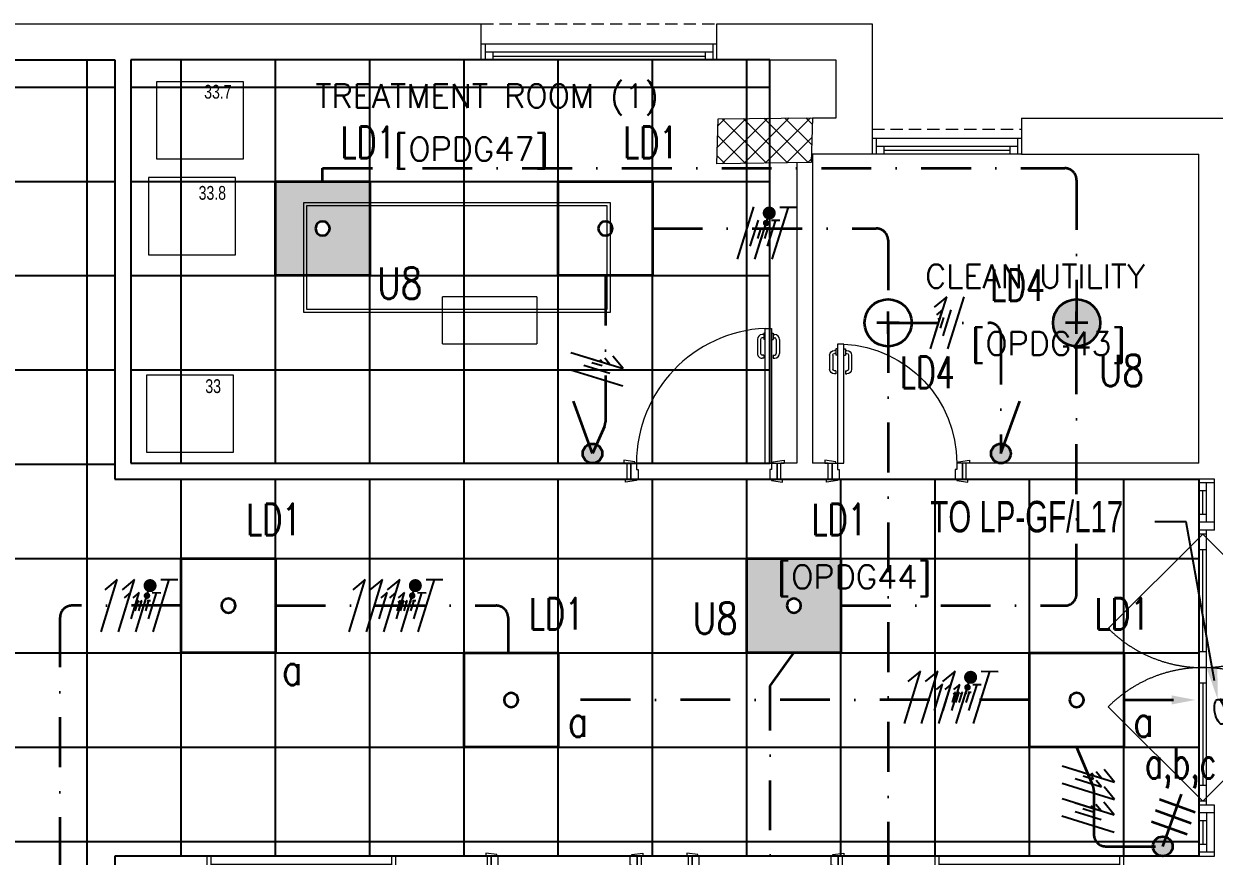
# Model space of a CAD drawing. Header units: inches. Extents: x -12418 to 183584, y -29325 to 19878.
# Drawn here: x 29597 to 37176, y 4106 to 9403 of the extents above; entities that cross this region are included whole.
import ezdxf
from ezdxf import colors
from ezdxf.entities.mleader import LeaderData, LeaderLine
from ezdxf.enums import TextEntityAlignment as Align
from ezdxf.math import Vec2, Vec3

# ---------------------------------------------------------------- set-up
doc = ezdxf.new("R2010")
doc.units = ezdxf.units.IN
doc.header["$LTSCALE"] = 25
doc.header["$MEASUREMENT"] = 0
for name, pattern in [('00-Ground Floor$0$DASHED', [0.75, 0.5, -0.25]), ('00-Ground Floor$0$HIDDEN2', [0.1875, 0.125, -0.0625]), ('DASHDOT', [25.4, 12.7, -6.35, 0, -6.35])]:
    doc.linetypes.add(name, pattern=pattern)
doc.layers.get('0').update_dxf_attribs({"color": 8})
for name, color, linetype, lineweight in [('00-Ground Floor$0$72_EGR_BASE_TEXT', 252, 'Continuous', 5), ('00-Ground Floor$0$72_EGR_EQP_TAG', 142, 'Continuous', 5), ('00-Ground Floor$0$Aluminum', 251, 'Continuous', 5), ('00-Ground Floor$0$C-HYDR-CTCH', 251, 'Continuous', 5), ('00-Ground Floor$0$Hatch', 254, 'Continuous', 5), ('00-Ground Floor$0$LOADING', 253, 'Continuous', 5), ('00-Ground Floor$0$Proj', 251, 'Continuous', 5), ('00-Ground Floor$0$Walls', 251, 'Continuous', 5), ('00-Ground Floor$0$Wooden Joinery', 251, 'Continuous', 5), ('E-LITE-CIRC', 6, 'Continuous', 25), ('E-LITE-CIRC-NUMB', 6, 'Continuous', 25), ('E-LITE-CLNG', 150, 'Continuous', 35), ('E-LITE-CLNG @ 100', 150, 'Continuous', 35), ('E-LITE-CLNG-CNDT', 6, 'DASHDOT', 35), ('E-LITE-CLNG-CNDT @ 100', 6, 'DASHDOT', 35), ('E-LITE-CTRL', 6, 'Continuous', 25), ('E-LITE-IDEN', 6, 'Continuous', 25), ('E-LITE-SWCH @ 100', 3, 'Continuous', 35), ('E-LITE-TEXT', 6, 'Continuous', 25), ('E-POWR-WIRE', 6, 'Continuous', 25), ('E-POWR-WIRE @ 100', 6, 'Continuous', 25), ('E-POWR-WIRE @ 20', 6, 'Continuous', 25), ('E-POWR-WIRE @ 50', 6, 'Continuous', 25)]:
    doc.layers.add(name, color=color, linetype=linetype, lineweight=lineweight)
doc.layers.add('00-Ground Floor$0$False Ceiling', color=251, linetype='Continuous')
doc.styles.add('00-Ground Floor$0$SIMPLEX', font='SIMPLEX.shx', dxfattribs={"height": 150})
doc.styles.add('00-Ground Floor$0$X3G_ENTITY_257CFD', font='swisscl.ttf', dxfattribs={"height": 200})
doc.styles.add('DC_Elc_Romans', font='elc_romans.shx', dxfattribs={"width": 0.7})
doc.styles.add('DC_Simplex', font='SIMPLEX.shx', dxfattribs={"width": 0.7})

# ---------------------------------------------------------------- blocks, each defined once
blk = doc.blocks.new('00-Ground Floor$0$door1700')
at = {"layer": '00-Ground Floor$0$Aluminum', "linetype": '00-Ground Floor$0$DASHED', "ltscale": 300}
for p, q in [((34940, 89347.9), (35541, 89949)), ((36640, 89347.9), (36039, 89949)), ((34940, 89347.9), (35541, 88746.9)), ((36640, 89347.9), (36039, 88746.9))]:
    blk.add_line(p, q, dxfattribs=at)
at = {"layer": '00-Ground Floor$0$Aluminum'}
for p, q in [((34915, 89422.9), (34590, 89422.9)), ((34615, 89422.9), (34615, 89322.9)), ((34865, 89372.9), (34615, 89372.9)), ((34665, 89372.9), (34665, 89322.9)), ((34815, 89372.9), (34815, 89322.9)), ((34865, 89422.9), (34865, 89322.9)), ((34915, 89422.9), (34915, 89322.9)), ((36665, 89372.9), (34915, 89372.9)), ((34940, 89372.9), (34940, 89322.9)), ((35040, 89372.9), (35040, 89322.9)), ((35690, 89372.9), (35690, 89322.9)), ((35790, 89372.9), (35790, 89322.9)), ((35890, 89372.9), (35890, 89322.9)), ((36540, 89372.9), (36540, 89322.9)), ((36640, 89372.9), (36640, 89322.9)), ((36990, 89422.9), (36665, 89422.9)), ((36665, 89422.9), (36665, 89322.9)), ((36715, 89422.9), (36715, 89322.9)), ((36715, 89372.9), (36965, 89372.9)), ((36765, 89372.9), (36765, 89322.9)), ((36915, 89372.9), (36915, 89322.9)), ((36965, 89422.9), (36965, 89322.9)), ((36990, 89322.9), (34590, 89322.9)), ((34590, 89322.9), (36990, 89322.9)), ((34815, 89347.9), (34665, 89347.9)), ((35690, 89347.9), (35040, 89347.9)), ((35890, 89347.9), (36540, 89347.9)), ((36765, 89347.9), (36915, 89347.9))]:
    blk.add_line(p, q, dxfattribs=at)
at = {"layer": '00-Ground Floor$0$Aluminum', "linetype": '00-Ground Floor$0$DASHED', "ltscale": 300}
for centre, start, end in [((34940, 89347.9), 315, 45), ((36640, 89347.9), 135, 225)]:
    blk.add_arc(centre, 850, start, end, dxfattribs=at)
blk = doc.blocks.new('00-Ground Floor$0$A$C72370EFE')
at = {"layer": '00-Ground Floor$0$Wooden Joinery'}
for p, q in [((-0.05, -0.07), (-0.05, -0.16)), ((-0.03, -0.07), (-0.03, -0.16)), ((-0.01, -0.04), (-0.02, -0.04)), ((-0.01, -0.06), (-0.02, -0.06)), ((-0.01, -0.03), (-0.01, -0.07)), ((0, -0.03), (-0.01, -0.03)), ((0, -0.07), (-0.01, -0.07)), ((0.04, -0.03), (0.05, -0.03)), ((0.04, -0.07), (0.05, -0.07)), ((0.05, -0.03), (0.05, -0.07)), ((0.05, -0.04), (0.06, -0.04)), ((0.05, -0.06), (0.06, -0.06)), ((0.07, -0.07), (0.07, -0.16)), ((0.09, -0.07), (0.09, -0.16)), ((-0.01, -0.17), (-0.02, -0.17)), ((-0.01, -0.19), (-0.02, -0.19)), ((-0.01, -0.17), (-0.01, -0.19)), ((0.05, -0.17), (0.06, -0.17)), ((0.05, -0.17), (0.05, -0.19)), ((0.05, -0.19), (0.06, -0.19))]:
    blk.add_line(p, q, dxfattribs=at)
for centre, radius, start, end in [((-0.02, -0.07), 0.03, 90, 180), ((-0.02, -0.07), 0.01, 90, 180), ((0.06, -0.07), 0.03, 0, 90), ((0.06, -0.07), 0.01, 0, 90), ((-0.02, -0.16), 0.03, 180, 270), ((-0.02, -0.16), 0.01, 180, 270), ((0.06, -0.16), 0.01, 270, 0), ((0.06, -0.16), 0.03, 270, 0)]:
    blk.add_arc(centre, radius, start, end, dxfattribs=at)
blk = doc.blocks.new('00-Ground Floor$0$A$C5DAD61B4')
at = {"layer": '00-Ground Floor$0$Wooden Joinery'}
for points in [[(80, 959.1), (80, 969.1), (10, 979.1), (10, 959.1)], [(940, 959.1), (940, 969.1), (1010, 979.1), (1010, 959.1)], [(70, 859.1), (70, 849.1), (0, 839.1), (0, 859.1)], [(120, 859.1), (120, 0), (80, 0), (80, 859.1)], [(950, 859.1), (950, 849.1), (1020, 839.1), (1020, 859.1)]]:
    blk.add_lwpolyline(points, close=True, dxfattribs=at)
for points in [[(45, 859.1), (45, 959.1), (20, 959.1), (20, 859.1), (45, 859.1)], [(45, 859.1), (80, 859.1), (80, 899.1), (90, 899.1), (90, 959.1), (45, 959.1), (45, 859.1)], [(975, 859.1), (940, 859.1), (940, 899.1), (930, 899.1), (930, 959.1), (975, 959.1), (975, 859.1)], [(975, 859.1), (975, 959.1), (1000, 959.1), (1000, 859.1), (975, 859.1)]]:
    blk.add_lwpolyline(points, dxfattribs=at)
blk.add_arc((80, 859.1), 860, 272.66603, 0, dxfattribs=at)
at = {"layer": '00-Ground Floor$0$Wooden Joinery', "xscale": 999.9999999998854, "yscale": 999.9999999998854, "zscale": 999.9999999998854, "rotation": 180}
blk.add_blockref('00-Ground Floor$0$A$C72370EFE', (120, 0), dxfattribs=at)
blk = doc.blocks.new('00-Ground Floor$0$A$C5FCA3E6B')
at = {"layer": '00-Ground Floor$0$Wooden Joinery'}
for points in [[(80, 858.9), (80, 868.9), (10, 878.9), (10, 858.9)], [(840, 858.9), (840, 868.9), (910, 878.9), (910, 858.9)], [(70, 758.9), (70, 748.9), (0, 738.9), (0, 758.9)], [(120, 758.9), (120, 0), (80, 0), (80, 758.9)], [(850, 758.9), (850, 748.9), (920, 738.9), (920, 758.9)]]:
    blk.add_lwpolyline(points, close=True, dxfattribs=at)
for points in [[(45, 758.9), (45, 858.9), (20, 858.9), (20, 758.9), (45, 758.9)], [(45, 758.9), (80, 758.9), (80, 798.9), (90, 798.9), (90, 858.9), (45, 858.9), (45, 758.9)], [(875, 758.9), (840, 758.9), (840, 798.9), (830, 798.9), (830, 858.9), (875, 858.9), (875, 758.9)], [(875, 758.9), (875, 858.9), (900, 858.9), (900, 758.9), (875, 758.9)]]:
    blk.add_lwpolyline(points, dxfattribs=at)
blk.add_arc((80, 758.9), 760, 273.01713, 0, dxfattribs=at)
at = {"layer": '00-Ground Floor$0$Wooden Joinery', "xscale": 999.9999999998854, "yscale": 999.9999999998854, "zscale": 999.9999999998854, "rotation": 180}
blk.add_blockref('00-Ground Floor$0$A$C72370EFE', (120, 0), dxfattribs=at)
blk = doc.blocks.new('00-Ground Floor$0$H.A.2.3_Second Floor Plan$0$A$C64EB3589')
for p, q in [((-1106.9, 923.8, -10), (-506.9, 923.8, -10)), ((-1106.9, 923.8, -10), (-1106.9, 623.8, -10)), ((-506.9, 623.8, -10), (-506.9, 923.8, -10)), ((-506.9, 623.8, -10), (-1106.9, 623.8, -10))]:
    blk.add_line(p, q)
at = {"elevation": -10}
for points in [[(-1990.9, 23.8), (-40.9, 23.8), (-40.9, 723.8), (-1990.9, 723.8)], [(-1990.9, 23.8), (-40.9, 23.8), (-40.9, 723.8), (-1990.9, 723.8)], [(-1990.9, 23.8), (-40.9, 23.8), (-40.9, 723.8), (-1990.9, 723.8)], [(-1990.9, 23.8), (-40.9, 23.8), (-40.9, 723.8), (-1990.9, 723.8)], [(-1970.9, 43.8), (-60.9, 43.8), (-60.9, 703.8), (-1970.9, 703.8)], [(-1970.9, 43.8), (-60.9, 43.8), (-60.9, 703.8), (-1970.9, 703.8)], [(-1970.9, 43.8), (-60.9, 43.8), (-60.9, 703.8), (-1970.9, 703.8)], [(-1970.9, 43.8), (-60.9, 43.8), (-60.9, 703.8), (-1970.9, 703.8)]]:
    blk.add_lwpolyline(points, close=True, dxfattribs=at)
blk = doc.blocks.new('00-Ground Floor$0$ELECTROTHERAPY UNIT')
at = {"layer": '00-Ground Floor$0$LOADING', "elevation": 0}
blk.add_lwpolyline([(-952367.9, -379387.9), (-952921.6, -379387.9), (-952921.6, -379879.1), (-952367.9, -379879.1)], close=True, dxfattribs=at)
blk = doc.blocks.new('00-Ground Floor$0$MAGNETOTHERAPY')
at = {"layer": '00-Ground Floor$0$LOADING'}
blk.add_lwpolyline([(-953179.3, -373396.7), (-952625.7, -373396.7), (-952625.7, -372905.5), (-953179.3, -372905.5)], close=True, dxfattribs=at)
blk = doc.blocks.new('00-Ground Floor$0$HYDRO COLD')
at = {"layer": '00-Ground Floor$0$LOADING', "elevation": 0}
blk.add_lwpolyline([(-952549.9, -375492.8), (-953103.6, -375492.8), (-953103.6, -375984), (-952549.9, -375984)], close=True, dxfattribs=at)
blk = doc.blocks.new('00-Ground Floor$0$A$C37be4daf')
at = {"layer": '00-Ground Floor$0$Aluminum'}
for p, q in [((1416, 598.2), (216, 598.2)), ((241, 498.2), (241, 598.2)), ((1391, 548.2), (241, 548.2)), ((291, 548.2), (291, 598.2)), ((291, 573.2), (1341, 573.2)), ((1341, 548.2), (1341, 598.2)), ((1391, 498.2), (1391, 598.2)), ((1416, 498.2), (216, 498.2))]:
    blk.add_line(p, q, dxfattribs=at)
at = {"layer": '00-Ground Floor$0$Walls'}
for p, q in [((216, 498.2), (216, 598.2)), ((1416, 498.2), (1416, 598.2))]:
    blk.add_line(p, q, dxfattribs=at)
blk = doc.blocks.new('00-Ground Floor$0$A$Ce9e1c4c3')
at = {"layer": '00-Ground Floor$0$False Ceiling', "color": 254}
for p, q in [((-79752.1, 9172.6, 0), (-69822.1, 9172.6, 0)), ((-69822.1, 9172.6, 0), (-69822.1, 6505.7, 0)), ((-65652.1, 9172.6, 0), (-69722.1, 9172.6, 0)), ((-69722.1, 9172.6, 0), (-69722.1, 6605.7, 0)), ((-65652.1, 6605.7, 0), (-65652.1, 9172.6, 0)), ((-69722.1, 6605.7, 0), (-65652.1, 6605.7, 0)), ((-69822.1, 6505.7, 0), (-62922.1, 6505.7, 0)), ((-62922.1, 6505.7, 0), (-62922.1, 4105.7, 0)), ((-62922.1, 4105.7, 0), (-69822.1, 4105.7, 0)), ((-69822.1, 4105.7, 0), (-69822.1, 1209.6, 0))]:
    blk.add_line(p, q, dxfattribs=at)
at = {"layer": '00-Ground Floor$0$False Ceiling', "color": 254, "linetype": 'Continuous'}
for p, q in [((-70000, 1209.6), (-70000, 9172.6)), ((-69400, 6605.7), (-69400, 9172.6)), ((-68800, 6605.7), (-68800, 9172.6)), ((-68200, 6605.7), (-68200, 9172.6)), ((-67600, 6605.7), (-67600, 9172.6)), ((-67000, 6605.7), (-67000, 9172.6)), ((-66400, 6605.7), (-66400, 9172.6)), ((-65800, 6605.7), (-65800, 9172.6)), ((-79752.1, 9000), (-69822.1, 9000)), ((-69722.1, 9000), (-65652.1, 9000)), ((-79752.1, 8400), (-69822.1, 8400)), ((-69722.1, 8400), (-65652.1, 8400)), ((-79752.1, 7800), (-69822.1, 7800)), ((-69722.1, 7800), (-65652.1, 7800)), ((-79752.1, 7200), (-69822.1, 7200)), ((-69722.1, 7200), (-65652.1, 7200)), ((-79752.1, 6600), (-69822.1, 6600)), ((-69400, 4105.7), (-69400, 6505.7)), ((-68800, 4105.7), (-68800, 6505.7)), ((-68200, 4105.7), (-68200, 6505.7)), ((-67600, 4105.7), (-67600, 6505.7)), ((-67000, 4105.7), (-67000, 6505.7)), ((-66400, 4105.7), (-66400, 6505.7)), ((-65800, 4105.7), (-65800, 6505.7)), ((-65200, 4105.7), (-65200, 6505.7)), ((-64600, 4105.7), (-64600, 6505.7)), ((-64000, 4105.7), (-64000, 6505.7)), ((-63400, 4105.7), (-63400, 6505.7)), ((-79752.1, 6000), (-62922.1, 6000)), ((-79752.1, 5400), (-62922.1, 5400)), ((-79752.1, 4800), (-62922.1, 4800)), ((-79752.1, 4200), (-62922.1, 4200))]:
    blk.add_line(p, q, dxfattribs=at)
blk = doc.blocks.new('00-Ground Floor')
at = {"layer": '00-Ground Floor$0$Hatch'}
h = blk.add_hatch(dxfattribs=at)
h.set_pattern_fill('ANSI37', color=256, scale=30)
h.set_pattern_definition([(45, (-1981.42, -13099.68), (-67.35192, 67.35192), []), (135, (-1981.42, -13099.68), (-67.35192, -67.35192), [])])
h.paths.add_polyline_path([(48971.2, 8818.2), (48367.3, 8810.1), (48371.2, 8521.7), (48975.1, 8529.8)])
h.paths.add_polyline_path([(41810.5, 8810.5), (41227, 8805), (41207, 8513.7), (41790.5, 8519.1)])
h.paths.add_polyline_path([(27433.5, 8803.1), (26834.4, 8799), (26828.7, 8506), (27427.8, 8510)])
h.paths.add_polyline_path([(34618.7, 8805.3), (34017.5, 8797.8), (34009.3, 8512.1), (34610.5, 8519.6)])
h.paths.add_polyline_path([(20214.3, 8812.4), (19607.8, 8790.5), (19622.4, 8498), (20228.8, 8519.8)])
h.paths.add_polyline_path([(13477.7, 8802), (12255.7, 8825.9), (12249.3, 8529.8), (13471.3, 8505.8)])
h.paths.add_polyline_path([(13491.8, 1601.9), (12276.8, 1586.2), (12263.3, 1293.7), (13478.3, 1309.4)])
h.paths.add_polyline_path([(13465.7, -5591.3), (12262.6, -5607.3), (12256.9, -5900.3), (13460, -5884.3)])
h.paths.add_polyline_path([(13484.2, -12790), (12287.5, -12801.4), (12290.4, -13095.9), (13487, -13084.4)])
h.paths.add_polyline_path([(5849.2, -12787.9), (5245.6, -12791.6), (5256.3, -13077.1), (5859.8, -13073.4)])
h.paths.add_polyline_path([(5833.8, -5589.9), (5236.9, -5588.3), (5236.8, -5889.5), (5833.6, -5891)])
h.paths.add_polyline_path([(5843.6, 1599.7), (5224.3, 1600.9), (5213.7, 1298), (5833, 1296.7)])
h.paths.add_polyline_path([(5820.3, 8779.1), (5219.7, 8793.5), (5216, 8503.9), (5816.7, 8489.4)])
h.paths.add_polyline_path([(-1378.8, 8777.2), (-1981.4, 8799.9), (-1979.5, 8511.6), (-1376.9, 8488.9)])
h.paths.add_polyline_path([(-1371.1, -5601.1), (-1973.1, -5608.1), (-1969.7, -5899.7), (-1367.7, -5892.7)])
h.paths.add_polyline_path([(-1353.5, -12795.7), (-1951.9, -12796.7), (-1947.1, -13097.4), (-1348.7, -13096.4)])
h.paths.add_polyline_path([(20233.2, -12782.5), (19627.5, -12795.4), (19633.2, -13096.6), (20238.9, -13083.7)])
h.paths.add_polyline_path([(20226.6, -5590), (19632.3, -5607.6), (19634.4, -5904.1), (20228.7, -5886.6)])
h.paths.add_polyline_path([(20217.9, 1618), (19619, 1610.4), (19623, 1310.2), (20221.9, 1317.9)])
h.paths.add_polyline_path([(27418.3, 1602.8), (26816.3, 1607.5), (26820.6, 1315.3), (27422.5, 1310.7)])
h.paths.add_polyline_path([(27422, -5579.9), (26818.1, -5597.5), (26831.6, -5897.5), (27431.7, -5876.5)])
h.paths.add_polyline_path([(27438.1, -12795.9), (26834.3, -12789.3), (26831.9, -13075), (27435.7, -13081.6)])
h.paths.add_polyline_path([(34636.6, -12785.4), (34039.3, -12800), (34048.3, -13099.7), (34645.6, -13085.1)])
h.paths.add_polyline_path([(34629.3, -5597.1), (34028, -5595.2), (34029.2, -5892.4), (34630.4, -5894.3)])
h.paths.add_polyline_path([(34592.8, 1606.7), (34012, 1611.4), (34031.7, 1321.6), (34612.5, 1316.9)])
h.paths.add_polyline_path([(41796.2, 1606), (41198.6, 1619.8), (41200.6, 1327.8), (41798.2, 1314.1)])
h.paths.add_polyline_path([(41797.2, -5592.6), (41228.8, -5600.2), (41230.6, -5894.3), (41799, -5886.7)])
h.paths.add_polyline_path([(41834.3, -12789.7), (41229, -12792.4), (41230.4, -13096.9), (41835.6, -13094.3)])
h.paths.add_polyline_path([(49008.5, -12790.2), (48420.5, -12774.1), (48407.3, -13081.4), (48995.3, -13097.4)])
h.paths.add_polyline_path([(48992.7, -5590.8), (48389.5, -5589.7), (48387.5, -5886.2), (48990.7, -5887.3)])
at = {"layer": '00-Ground Floor$0$Aluminum'}
for p, q in [((34009.4, 9272.6, 0), (32509.4, 9272.6, 0)), ((32534.4, 9272.6, 0), (32534.4, 9172.6, 0)), ((33984.4, 9272.6, 0), (33984.4, 9172.6, 0)), ((34009.4, 9172.6, 0), (32509.4, 9172.6, 0)), ((33984.4, 9222.6, 0), (32534.4, 9222.6, 0)), ((32584.4, 9222.6, 0), (32584.4, 9172.6, 0)), ((32584.4, 9197.6, 0), (33934.4, 9197.6, 0)), ((33934.4, 9222.6, 0), (33934.4, 9172.6, 0)), ((35949.5, 8672.6, 0), (34998.1, 8672.6, 0)), ((35023.1, 8672.6, 0), (35023.1, 8572.6, 0)), ((35924.5, 8672.6, 0), (35924.5, 8572.6, 0)), ((35949.5, 8572.6, 0), (34998.1, 8572.6, 0)), ((35924.5, 8622.6, 0), (35023.1, 8622.6, 0)), ((35073.1, 8622.6, 0), (35073.1, 8572.6, 0)), ((35073.1, 8597.6, 0), (35874.5, 8597.6, 0)), ((35874.5, 8622.6, 0), (35874.5, 8572.6, 0))]:
    blk.add_line(p, q, dxfattribs=at)
at = {"layer": '00-Ground Floor$0$C-HYDR-CTCH', "flags": 128}
blk.add_lwpolyline([(34009.3, 8512.1), (34017.5, 8797.8), (34618.7, 8805.3), (34610.5, 8519.6), (34009.3, 8512.1)], dxfattribs=at)
at = {"layer": '00-Ground Floor$0$Proj', "linetype": '00-Ground Floor$0$HIDDEN2', "ltscale": 25}
for p, q in [((32509.4, 9402.6, 0), (34009.4, 9402.6, 0)), ((34998.1, 8731.7, 0), (35949.5, 8731.7, 0))]:
    blk.add_line(p, q, dxfattribs=at)
at = {"layer": '00-Ground Floor$0$Walls'}
for p, q in [((28947.9, 9402.6, 0), (32509.4, 9402.6, 0)), ((32509.4, 9172.6, 0), (32509.4, 9402.6, 0)), ((34009.4, 9402.6, 0), (34998.1, 9402.6, 0)), ((34009.4, 9172.6, 0), (34009.4, 9402.6, 0)), ((34998.1, 9402.6, 0), (34998.1, 8572.6, 0)), ((28947.9, 9172.6, 0), (30177.9, 9172.6, 0)), ((30177.9, 6505.7, 0), (30177.9, 9172.6, 0)), ((30277.9, 6605.7, 0), (30277.9, 9172.6, 0)), ((30277.9, 9172.6, 0), (32509.4, 9172.6, 0)), ((34009.4, 9172.6, 0), (34768.1, 9172.6, 0)), ((34768.1, 9172.6, 0), (34768.1, 8802.6, 0)), ((34768.1, 8802.6, 0), (34618.7, 8802.6, 0)), ((35949.5, 8802.6, 0), (37873, 8802.6, 0)), ((35949.5, 8802.6, 0), (35949.5, 8572.6, 0)), ((34617.9, 8572.6, 0), (34617.9, 6605.7, 0)), ((34998.1, 8572.6, 0), (34617.9, 8572.6, 0)), ((35949.5, 8572.6, 0), (37077.9, 8572.6, 0)), ((37077.9, 6605.7, 0), (37077.9, 8572.6, 0)), ((34517.9, 8518.4, 0), (34517.9, 6605.7, 0)), ((33437.9, 6605.7, 0), (30277.9, 6605.7, 0)), ((33437.9, 6505.7, 0), (33437.9, 6605.7, 0)), ((34517.9, 6605.7, 0), (34417.9, 6605.7, 0)), ((34417.9, 6505.7, 0), (34417.9, 6605.7, 0)), ((34717.9, 6605.7, 0), (34617.9, 6605.7, 0)), ((34717.9, 6505.7, 0), (34717.9, 6605.7, 0)), ((35597.9, 6505.7, 0), (35597.9, 6605.7, 0)), ((37077.9, 6605.7, 0), (35597.9, 6605.7, 0)), ((33437.9, 6505.7, 0), (30177.9, 6505.7, 0)), ((34717.9, 6505.7, 0), (34417.9, 6505.7, 0)), ((37177.9, 6505.7, 0), (35597.9, 6505.7, 0)), ((30177.9, 4105.7, 0), (32547.9, 4105.7, 0)), ((30177.9, 1005.7, 0), (30177.9, 4105.7, 0)), ((32547.9, 4105.7, 0), (32547.9, 4005.7, 0)), ((33527.9, 4105.7, 0), (33827.9, 4105.7, 0)), ((33527.9, 4105.7, 0), (33527.9, 4005.7, 0)), ((33827.9, 4105.7, 0), (33827.9, 4005.7, 0)), ((34807.9, 4105.7, 0), (34807.9, 4005.7, 0)), ((34817.9, 4105.7, 0), (37177.9, 4105.7, 0))]:
    blk.add_line(p, q, dxfattribs=at)
at = {"layer": '00-Ground Floor$0$Wooden Joinery'}
blk.add_line((34347.9, 9172.6, 0), (34347.9, 8802.6, 0), dxfattribs=at)
at = {"rotation": 180}
for p in [(32178.9, 4603.9, 0), (36813.9, 4603.9, 0)]:
    blk.add_blockref('00-Ground Floor$0$A$C37be4daf', p, dxfattribs=at)
at = {"layer": '00-Ground Floor$0$Aluminum', "rotation": 270}
blk.add_blockref('00-Ground Floor$0$door1700', (-52245, 41095.7, 0), dxfattribs=at)
at = {"layer": '00-Ground Floor$0$False Ceiling', "color": 254}
blk.add_blockref('00-Ground Floor$0$A$Ce9e1c4c3', (100000, 0), dxfattribs=at)
at = {"layer": '00-Ground Floor$0$LOADING'}
for name, p in [('00-Ground Floor$0$ELECTROTHERAPY UNIT', (983363.1, 388421.6, 0)), ('00-Ground Floor$0$MAGNETOTHERAPY', (983570, 381329.1)), ('00-Ground Floor$0$HYDRO COLD', (983482.8, 382660.1, 0))]:
    blk.add_blockref(name, p, dxfattribs=at)
at = {"layer": '00-Ground Floor$0$LOADING', "extrusion": (0, 0, -1), "zscale": -1, "rotation": 180}
blk.add_blockref('00-Ground Floor$0$H.A.2.3_Second Floor Plan$0$A$C64EB3589', (-33370.5, 8289.2, -10), dxfattribs=at)
at = {"layer": '00-Ground Floor$0$Wooden Joinery', "rotation": 180}
blk.add_blockref('00-Ground Floor$0$A$C5DAD61B4', (34437.9, 7464.7, 0), dxfattribs=at)
at = {"layer": '00-Ground Floor$0$Wooden Joinery', "xscale": -1, "rotation": 180}
blk.add_blockref('00-Ground Floor$0$A$C5FCA3E6B', (34697.9, 7364.6, 0), dxfattribs=at)
at = {"layer": '00-Ground Floor$0$Wooden Joinery', "xscale": -1}
blk.add_blockref('00-Ground Floor$0$A$C5DAD61B4', (33547.9, 3146.6, 0), dxfattribs=at)
at = {"layer": '00-Ground Floor$0$Wooden Joinery'}
blk.add_blockref('00-Ground Floor$0$A$C5DAD61B4', (33807.9, 3146.6, 0), dxfattribs=at)
at = {"layer": '00-Ground Floor$0$72_EGR_BASE_TEXT', "char_height": 150, "attachment_point": 2, "style": '00-Ground Floor$0$SIMPLEX'}
for s, insert in [('TREATMENT ROOM (1)', (32546.8, 9018.6)), ('[OPDG47]', (32447.4, 8680.7, 0)), ('CLEAN UTILITY', (36035.9, 7871.2)), ('[OPDG43]', (36121.1, 7443, 0)), ('[OPDG44]', (34885, 5958.6, 0))]:
    blk.add_mtext(s, dxfattribs=dict(at, insert=insert))
at = {"layer": '00-Ground Floor$0$72_EGR_EQP_TAG', "char_height": 87.47, "attachment_point": 2, "style": '00-Ground Floor$0$X3G_ENTITY_257CFD'}
for s, insert in [('33.7', (30833, 9013.9, 0)), ('33.8', (30797.6, 8370.5, 0)), ('33', (30802.9, 7140.6, 0))]:
    blk.add_mtext(s, dxfattribs=dict(at, insert=insert))
blk = doc.blocks.new('*U256')
blk.add_lwpolyline([(-300, 300), (-300, -300), (300, -300), (300, 300)], close=True)
blk.add_circle((0, 0), 45)
at = {"layer": 'E-LITE-CIRC-NUMB', "style": 'DC_Simplex', "width": 0.7, "flags": 8}
blk.add_attdef('CIRCUIT', text='', height=200, rotation=0, dxfattribs=at).set_placement((-473.9, 300), align=Align.RIGHT)
at = {"layer": 'E-LITE-CTRL', "style": 'DC_Simplex', "width": 0.7, "flags": 8}
blk.add_attdef('CONTROL', (1118.9, -935), '', height=200, rotation=360, dxfattribs=at)
at = {"layer": 'E-LITE-IDEN', "style": 'DC_Simplex', "width": 0.7, "flags": 8}
blk.add_attdef('TYPE', (-114.6, 448.6), '', height=200, rotation=360, dxfattribs=at)
blk = doc.blocks.new('*U313')
h = blk.add_hatch(color=254)
h.dxf.hatch_style = 1
h.paths.add_polyline_path([(-300, 300), (-300, -300), (300, -300), (300, 300)])
edge = h.paths.add_edge_path(flags=16)
edge.add_arc((0, 0), 45, 0, 360)
blk.add_lwpolyline([(-300, 300), (-300, -300), (300, -300), (300, 300)], close=True)
blk.add_circle((0, 0), 45)
at = {"layer": 'E-LITE-CIRC-NUMB', "style": 'DC_Simplex', "width": 0.7, "flags": 8}
blk.add_attdef('CIRCUIT', text='', height=200, rotation=0, dxfattribs=at).set_placement((-473.9, 300), align=Align.RIGHT)
at = {"layer": 'E-LITE-CTRL', "style": 'DC_Simplex', "width": 0.7, "flags": 8}
blk.add_attdef('CONTROL', (1118.9, -935), '', height=200, rotation=360, dxfattribs=at)
at = {"layer": 'E-LITE-IDEN', "style": 'DC_Simplex', "width": 0.7, "flags": 8}
blk.add_attdef('TYPE', (-114.6, 448.6), '', height=200, rotation=360, dxfattribs=at)
blk = doc.blocks.new('*U14')
blk.add_lwpolyline([(-300, 300), (-300, -300), (300, -300), (300, 300)], close=True)
blk.add_circle((0, 0), 45)
at = {"layer": 'E-LITE-CIRC-NUMB', "style": 'DC_Simplex', "width": 0.7, "flags": 8}
blk.add_attdef('CIRCUIT', text='', height=200, rotation=0, dxfattribs=at).set_placement((-473.9, 300), align=Align.RIGHT)
at = {"layer": 'E-LITE-CTRL', "style": 'DC_Simplex', "width": 0.7, "flags": 8}
blk.add_attdef('CONTROL', (1118.9, -935), '', height=200, rotation=360, dxfattribs=at)
at = {"layer": 'E-LITE-IDEN', "style": 'DC_Simplex', "width": 0.7, "flags": 8}
blk.add_attdef('TYPE', (-114.6, 448.6), '', height=200, rotation=360, dxfattribs=at)
blk = doc.blocks.new('*U254')
blk.add_lwpolyline([(-300, 300), (-300, -300), (300, -300), (300, 300)], close=True)
blk.add_circle((0, 0), 45)
at = {"layer": 'E-LITE-CIRC-NUMB', "style": 'DC_Simplex', "width": 0.7, "flags": 8}
blk.add_attdef('CIRCUIT', text='', height=200, rotation=0, dxfattribs=at).set_placement((-473.9, 300), align=Align.RIGHT)
at = {"layer": 'E-LITE-CTRL', "style": 'DC_Simplex', "width": 0.7, "flags": 8}
blk.add_attdef('CONTROL', (1118.9, -935), '', height=200, rotation=360, dxfattribs=at)
at = {"layer": 'E-LITE-IDEN', "style": 'DC_Simplex', "width": 0.7, "flags": 8}
blk.add_attdef('TYPE', (-114.6, 448.6), '', height=200, rotation=360, dxfattribs=at)
blk = doc.blocks.new('*U317')
h = blk.add_hatch(color=254)
h.dxf.hatch_style = 1
h.paths.add_polyline_path([(-300, 300), (-300, -300), (300, -300), (300, 300)])
edge = h.paths.add_edge_path(flags=16)
edge.add_arc((0, 0), 45, 0, 360)
blk.add_lwpolyline([(-300, 300), (-300, -300), (300, -300), (300, 300)], close=True)
blk.add_circle((0, 0), 45)
at = {"layer": 'E-LITE-CIRC-NUMB', "style": 'DC_Simplex', "width": 0.7, "flags": 8}
blk.add_attdef('CIRCUIT', text='', height=200, rotation=0, dxfattribs=at).set_placement((-473.9, 300), align=Align.RIGHT)
at = {"layer": 'E-LITE-CTRL', "style": 'DC_Simplex', "width": 0.7, "flags": 8}
blk.add_attdef('CONTROL', (1118.9, -935), '', height=200, rotation=360, dxfattribs=at)
at = {"layer": 'E-LITE-IDEN', "style": 'DC_Simplex', "width": 0.7, "flags": 8}
blk.add_attdef('TYPE', (-114.6, 448.6), '', height=200, rotation=360, dxfattribs=at)
blk = doc.blocks.new('*U255')
blk.add_lwpolyline([(-300, 300), (-300, -300), (300, -300), (300, 300)], close=True)
blk.add_circle((0, 0), 45)
at = {"layer": 'E-LITE-CIRC-NUMB', "style": 'DC_Simplex', "width": 0.7, "flags": 8}
blk.add_attdef('CIRCUIT', text='', height=200, rotation=0, dxfattribs=at).set_placement((-473.9, 300), align=Align.RIGHT)
at = {"layer": 'E-LITE-CTRL', "style": 'DC_Simplex', "width": 0.7, "flags": 8}
blk.add_attdef('CONTROL', (1118.9, -935), '', height=200, rotation=360, dxfattribs=at)
at = {"layer": 'E-LITE-IDEN', "style": 'DC_Simplex', "width": 0.7, "flags": 8}
blk.add_attdef('TYPE', (-114.6, 448.6), '', height=200, rotation=360, dxfattribs=at)
blk = doc.blocks.new('DC_LT-CL-Point')
for p, q in [((0.711, 0), (-0.711, 0)), ((0, -0.711), (0, 0.711))]:
    blk.add_line(p, q)
blk.add_circle((0, 0), 1.5)
at = {"layer": 'E-LITE-CIRC-NUMB', "style": 'DC_Simplex', "width": 0.7, "flags": 8}
blk.add_attdef('CIRCUIT', text='', height=2, rotation=360, dxfattribs=at).set_placement((-3.364, 1.5), align=Align.RIGHT)
at = {"layer": 'E-LITE-CTRL', "style": 'DC_Simplex', "width": 0.7, "flags": 8}
blk.add_attdef('CONTROL', (3.364, -3.498), '', height=2, rotation=360, dxfattribs=at)
at = {"layer": 'E-LITE-IDEN', "style": 'DC_Simplex', "width": 0.7, "flags": 8}
blk.add_attdef('TYPE', (3.364, 1.5), '', height=2, rotation=360, dxfattribs=at)
blk = doc.blocks.new('*U316')
h = blk.add_hatch(color=254)
h.dxf.hatch_style = 1
edge = h.paths.add_edge_path()
edge.add_arc((0, 0), 1.5, 0, 360)
for p, q in [((0.711, 0), (-0.711, 0)), ((0, -0.711), (0, 0.711))]:
    blk.add_line(p, q)
blk.add_circle((0, 0), 1.5)
at = {"layer": 'E-LITE-CIRC-NUMB', "style": 'DC_Simplex', "width": 0.7, "flags": 8}
blk.add_attdef('CIRCUIT', text='', height=2, rotation=360, dxfattribs=at).set_placement((-3.364, 1.5), align=Align.RIGHT)
at = {"layer": 'E-LITE-CTRL', "style": 'DC_Simplex', "width": 0.7, "flags": 8}
blk.add_attdef('CONTROL', (3.364, -3.498), '', height=2, rotation=360, dxfattribs=at)
at = {"layer": 'E-LITE-IDEN', "style": 'DC_Simplex', "width": 0.7, "flags": 8}
blk.add_attdef('TYPE', (3.364, 1.5), '', height=2, rotation=360, dxfattribs=at)
blk = doc.blocks.new('*U44')
blk.add_hatch(color=256).paths.add_polyline_path([(-0.625, -0.625, 1), (0.625, -0.625, 1)])
blk.add_line((0, -0.625), (-1.2, -3.947))
blk.add_circle((0, -0.625), 0.625)
at = {"layer": 'E-LITE-CTRL', "style": 'DC_Simplex', "width": 0.7, "flags": 8}
blk.add_attdef('CONTROL', (-26.627, -10.116), '', height=2, rotation=360, dxfattribs=at)
at = {"layer": 'E-LITE-IDEN', "style": 'DC_Simplex', "width": 0.7, "flags": 8}
blk.add_attdef('TYPE', text='', height=2, rotation=360, dxfattribs=at).set_placement((-31.991, -10.116), align=Align.RIGHT)
blk = doc.blocks.new('*U55')
blk.add_hatch(color=256).paths.add_polyline_path([(0.625, -0.625, -1), (-0.625, -0.625, -1)])
blk.add_line((0, -0.625), (1.2, -3.947))
blk.add_circle((0, -0.625), 0.625)
at = {"layer": 'E-LITE-CTRL', "style": 'DC_Simplex', "width": 0.7, "flags": 8}
blk.add_attdef('CONTROL', (-26.627, -10.116), '', height=2, rotation=360, dxfattribs=at)
at = {"layer": 'E-LITE-IDEN', "style": 'DC_Simplex', "width": 0.7, "flags": 8}
blk.add_attdef('TYPE', text='', height=2, rotation=360, dxfattribs=at).set_placement((-31.991, -10.116), align=Align.RIGHT)
blk = doc.blocks.new('*U48')
blk.add_hatch(color=256).paths.add_polyline_path([(-0.625, -0.625, 1), (0.625, -0.625, 1)])
for p, q in [((0, -0.625), (-1.2, -3.947)), ((-1.547, -1.376), (0.71, -2.191)), ((-1.802, -2.081), (0.455, -2.897)), ((-2.057, -2.787), (0.201, -3.602))]:
    blk.add_line(p, q)
blk.add_circle((0, -0.625), 0.625)
at = {"layer": 'E-LITE-CTRL', "style": 'DC_Simplex', "width": 0.7, "flags": 8}
blk.add_attdef('CONTROL', (-26.627, -10.116), '', height=2, rotation=360, dxfattribs=at)
at = {"layer": 'E-LITE-IDEN', "style": 'DC_Simplex', "width": 0.7, "flags": 8}
blk.add_attdef('TYPE', text='', height=2, rotation=360, dxfattribs=at).set_placement((-31.991, -10.116), align=Align.RIGHT)
blk = doc.blocks.new('*U72')
blk.add_hatch(color=256).paths.add_polyline_path([(0, 0.287), (-1.5, 0), (0, -0.287)])
blk = doc.blocks.new('DC_Arrow-ArrowEllipse')
at = {"color": 0}
blk.add_ellipse((0, 0), major_axis=(0.4, 0), ratio=0.4, dxfattribs=at)
at = {"color": 0, "ltscale": 0.5}
blk.add_solid([(-1.4, 0.167), (-0.4, 0), (-1.4, -0.167)], dxfattribs=at)
blk = doc.blocks.new('*U77')
for p, q in [((-0.515, -1.66), (0.515, 1.66)), ((0.515, 1.66), (-0.287, 1.001)), ((0.587, -1.663), (1.617, 1.658))]:
    blk.add_line(p, q)
blk = doc.blocks.new('*U1214')
at = {"layer": 'E-POWR-WIRE @ 100', "xscale": 100, "yscale": 100, "zscale": 100}
blk.add_blockref('*U77', (35421.5, 7500), dxfattribs=at)
at = {"layer": 'E-POWR-WIRE @ 20', "xscale": 20, "yscale": 20, "zscale": 20}
blk.add_blockref('*U77', (35421.5, 7500), dxfattribs=at)
at = {"layer": 'E-POWR-WIRE @ 50', "xscale": 50, "yscale": 50, "zscale": 50}
blk.add_blockref('*U77', (35421.5, 7500), dxfattribs=at)
blk = doc.blocks.new('*U78')
for p, q in [((-1.66, 0.515), (1.66, -0.515)), ((1.66, -0.515), (1.001, 0.287)), ((-1.663, -0.587), (1.658, -1.617))]:
    blk.add_line(p, q)
blk = doc.blocks.new('*U1217')
at = {"layer": 'E-POWR-WIRE @ 100', "xscale": 100, "yscale": 100, "zscale": 100}
blk.add_blockref('*U78', (33246.3, 7259.6), dxfattribs=at)
at = {"layer": 'E-POWR-WIRE @ 20', "xscale": 20, "yscale": 20, "zscale": 20}
blk.add_blockref('*U78', (33246.3, 7259.6), dxfattribs=at)
at = {"layer": 'E-POWR-WIRE @ 50', "xscale": 50, "yscale": 50, "zscale": 50}
blk.add_blockref('*U78', (33246.3, 7259.6), dxfattribs=at)
blk = doc.blocks.new('*U79')
for p, q in [((-1.66, 0.515), (1.66, -0.515)), ((1.66, -0.515), (1.001, 0.287)), ((-1.663, -0.587), (1.658, -1.617)), ((1.658, -1.617), (0.999, -0.815))]:
    blk.add_line(p, q)
blk = doc.blocks.new('*U1226')
at = {"layer": 'E-POWR-WIRE @ 100', "xscale": 100, "yscale": 100, "zscale": 100}
blk.add_blockref('*U79', (36374.6, 4628.5), dxfattribs=at)
at = {"layer": 'E-POWR-WIRE @ 20', "xscale": 20, "yscale": 20, "zscale": 20}
blk.add_blockref('*U79', (36374.6, 4628.5), dxfattribs=at)
at = {"layer": 'E-POWR-WIRE @ 50', "xscale": 50, "yscale": 50, "zscale": 50}
blk.add_blockref('*U79', (36374.6, 4628.5), dxfattribs=at)
blk = doc.blocks.new('*U1227')
at = {"layer": 'E-POWR-WIRE @ 100', "xscale": 100, "yscale": 100, "zscale": 100}
blk.add_blockref('*U78', (36373.3, 4420.2), dxfattribs=at)
at = {"layer": 'E-POWR-WIRE @ 20', "xscale": 20, "yscale": 20, "zscale": 20}
blk.add_blockref('*U78', (36373.3, 4420.2), dxfattribs=at)
at = {"layer": 'E-POWR-WIRE @ 50', "xscale": 50, "yscale": 50, "zscale": 50}
blk.add_blockref('*U78', (36373.3, 4420.2), dxfattribs=at)
blk = doc.blocks.new('*U80')
for p, q in [((-3.821, -1.653), (-2.791, 1.668)), ((-2.791, 1.668), (-3.593, 1.009)), ((-2.719, -1.655), (-1.689, 1.665)), ((-1.689, 1.665), (-2.491, 1.006)), ((-1.617, -1.658), (-0.587, 1.663)), ((-0.587, 1.663), (-1.389, 1.004)), ((-0.515, -1.66), (0.515, 1.66)), ((0.587, -1.663), (1.617, 1.658)), ((1.078, 1.659), (2.157, 1.657))]:
    blk.add_line(p, q)
at = {"const_width": 0.414}
blk.add_lwpolyline([(0.19, 1.278, 1), (0.604, 1.277, 1)], format="xyb", close=True, dxfattribs=at)
blk = doc.blocks.new('*U1228')
at = {"layer": 'E-POWR-WIRE @ 100', "xscale": 100, "yscale": 100, "zscale": 100}
blk.add_blockref('*U80', (35585.5, 5116.1), dxfattribs=at)
at = {"layer": 'E-POWR-WIRE @ 20', "xscale": 20, "yscale": 20, "zscale": 20}
blk.add_blockref('*U80', (35585.5, 5116.1), dxfattribs=at)
at = {"layer": 'E-POWR-WIRE @ 50', "xscale": 50, "yscale": 50, "zscale": 50}
blk.add_blockref('*U80', (35585.5, 5116.1), dxfattribs=at)
blk = doc.blocks.new('*U81')
for p, q in [((-2.719, -1.655), (-1.689, 1.665)), ((-1.689, 1.665), (-2.491, 1.006)), ((-1.617, -1.658), (-0.587, 1.663)), ((-0.587, 1.663), (-1.389, 1.004)), ((-0.515, -1.66), (0.515, 1.66)), ((0.587, -1.663), (1.617, 1.658)), ((1.078, 1.659), (2.157, 1.657))]:
    blk.add_line(p, q)
at = {"const_width": 0.414}
blk.add_lwpolyline([(0.19, 1.278, 1), (0.604, 1.277, 1)], format="xyb", close=True, dxfattribs=at)
blk = doc.blocks.new('*U1229')
at = {"layer": 'E-POWR-WIRE @ 100', "xscale": 100, "yscale": 100, "zscale": 100}
blk.add_blockref('*U81', (30361.6, 5699.7), dxfattribs=at)
at = {"layer": 'E-POWR-WIRE @ 20', "xscale": 20, "yscale": 20, "zscale": 20}
blk.add_blockref('*U81', (30361.6, 5699.7), dxfattribs=at)
at = {"layer": 'E-POWR-WIRE @ 50', "xscale": 50, "yscale": 50, "zscale": 50}
blk.add_blockref('*U81', (30361.6, 5699.7), dxfattribs=at)
blk = doc.blocks.new('*U76')
for p, q in [((-1.617, -1.658), (-0.587, 1.663)), ((-0.515, -1.66), (0.515, 1.66)), ((0.587, -1.663), (1.617, 1.658)), ((1.078, 1.659), (2.157, 1.657))]:
    blk.add_line(p, q)
at = {"const_width": 0.414}
blk.add_lwpolyline([(0.19, 1.278, 1), (0.604, 1.277, 1)], format="xyb", close=True, dxfattribs=at)
blk = doc.blocks.new('*U1251')
at = {"layer": 'E-POWR-WIRE @ 100', "xscale": 100, "yscale": 100, "zscale": 100}
blk.add_blockref('*U76', (34303.4, 8070.6), dxfattribs=at)
at = {"layer": 'E-POWR-WIRE @ 20', "xscale": 20, "yscale": 20, "zscale": 20}
blk.add_blockref('*U76', (34303.4, 8070.6), dxfattribs=at)
at = {"layer": 'E-POWR-WIRE @ 50', "xscale": 50, "yscale": 50, "zscale": 50}
blk.add_blockref('*U76', (34303.4, 8070.6), dxfattribs=at)
blk = doc.blocks.new('*U1411')
at = {"layer": 'E-POWR-WIRE @ 100', "xscale": 100, "yscale": 100, "zscale": 100}
blk.add_blockref('*U80', (32050.4, 5699.7), dxfattribs=at)
at = {"layer": 'E-POWR-WIRE @ 20', "xscale": 20, "yscale": 20, "zscale": 20}
blk.add_blockref('*U80', (32050.4, 5699.7), dxfattribs=at)
at = {"layer": 'E-POWR-WIRE @ 50', "xscale": 50, "yscale": 50, "zscale": 50}
blk.add_blockref('*U80', (32050.4, 5699.7), dxfattribs=at)

msp = doc.modelspace()

# ---------------------------------------------------------------- linework, layer by layer
at = {"layer": 'E-LITE-CLNG-CNDT', "color": 1}
for points in [[(31500, 8400), (31500, 8483.5), (36225, 8483.5, -0.414214), (36300, 8408.5), (36300, 7500)], [(34800, 5700), (36225, 5700, 0.414214), (36300, 5775), (36300, 7500)]]:
    msp.add_lwpolyline(points, format="xyb", dxfattribs=at)
at = {"layer": 'E-LITE-CLNG-CNDT'}
for points in [[(33600, 8100), (35025, 8100, -0.414214), (35100, 8025), (35100, 7500)], [(33300, 7800), (33300, 6869.5, -0.104514), (33293.6, 6839.2), (33217.9, 6668.2)], [(35100, 7500), (35100, 2924.9, 0.414214), (35175, 2849.9), (35553.3, 2849.9, -0.131652), (35590.8, 2839.9), (35847.7, 2691.6)], [(35100, 7500), (35742.9, 7500, -0.414214), (35817.9, 7425), (35817.9, 6668.2)], [(30600, 5700), (29902.8, 5700, 0.414214), (29827.8, 5625), (29827.8, 2175, -0.414214), (29752.8, 2100), (29400, 2100)], [(31200, 5700), (32605.5, 5700, -0.414214), (32680.5, 5625), (32680.5, 5400)], [(36600, 5100), (37212.6, 5100, -0.414214), (37287.6, 5025), (37287.6, -1027.9, -0.414214), (37212.6, -1102.9), (19401.6, -1102.9, 0.414214), (19326.6, -1177.9), (19326.6, -2847.4)], [(36300, 4800), (36404.2, 4553.3, -0.100231), (36410.1, 4524.1), (36410.1, 4243.2, 0.414214), (36485.1, 4168.2), (36848.8, 4168.2)]]:
    msp.add_lwpolyline(points, format="xyb", dxfattribs=at)
at = {"layer": 'E-LITE-CLNG-CNDT', "color": 1}
msp.add_lwpolyline([(34350, 3000), (34350, 5189.4), (34500, 5400)], dxfattribs=at)
at = {"layer": 'E-LITE-CLNG-CNDT'}
msp.add_lwpolyline([(36000, 5100), (33000, 5100)], dxfattribs=at)

# ---------------------------------------------------------------- block references
at = {"layer": 'E-LITE-CLNG'}
ref = msp.add_blockref('*U317', (31500, 8100), dxfattribs=dict(at, xscale=-1))
ref.add_attrib('TYPE', 'LD1', (31614.6, 8548.6), dxfattribs={"layer": 'E-LITE-IDEN', "height": 200, "rotation": 0, "style": 'DC_Simplex', "width": 0.7, "flags": 8})
ref = msp.add_blockref('*U255', (33300, 8100), dxfattribs=dict(at, xscale=-1))
ref.add_attrib('TYPE', 'LD1', (33414.6, 8548.6), dxfattribs={"layer": 'E-LITE-IDEN', "height": 200, "rotation": 0, "style": 'DC_Simplex', "width": 0.7, "flags": 8})
ref = msp.add_blockref('*U254', (30900, 5700), dxfattribs=dict(at, xscale=-1))
ref.add_attrib('TYPE', 'LD1', (31014.6, 6148.6), dxfattribs={"layer": 'E-LITE-IDEN', "height": 200, "rotation": 0, "style": 'DC_Simplex', "width": 0.7, "flags": 8})
ref = msp.add_blockref('*U313', (34500, 5700), dxfattribs=dict(at, xscale=-1))
ref.add_attrib('TYPE', 'LD1', (34614.6, 6148.6), dxfattribs={"layer": 'E-LITE-IDEN', "height": 200, "rotation": 0, "style": 'DC_Simplex', "width": 0.7, "flags": 8})
ref = msp.add_blockref('*U14', (32700, 5100), dxfattribs=dict(at, xscale=-1))
ref.add_attrib('TYPE', 'LD1', (32814.6, 5548.6), dxfattribs={"layer": 'E-LITE-IDEN', "height": 200, "rotation": 0, "style": 'DC_Simplex', "width": 0.7, "flags": 8})
ref = msp.add_blockref('*U256', (36300, 5100), dxfattribs=dict(at, xscale=-1))
ref.add_attrib('TYPE', 'LD1', (36414.6, 5548.6), dxfattribs={"layer": 'E-LITE-IDEN', "height": 200, "rotation": 0, "style": 'DC_Simplex', "width": 0.7, "flags": 8})
at = {"layer": 'E-LITE-CLNG @ 100'}
ref = msp.add_blockref('*U316', (36300, 7500), dxfattribs=dict(at, xscale=99.99999999999999, yscale=99.99999999999999, zscale=99.99999999999999))
ref.add_attrib('TYPE', 'LD4', (35750.3, 7639.3), dxfattribs={"layer": 'E-LITE-IDEN', "height": 200, "style": 'DC_Simplex', "width": 0.7, "flags": 8})
ref = msp.add_blockref('DC_LT-CL-Point', (35100, 7500), dxfattribs=dict(at, xscale=99.99999999999999, yscale=99.99999999999999, zscale=99.99999999999999))
ref.add_attrib('TYPE', 'LD4', (35175.5, 7085), dxfattribs={"layer": 'E-LITE-IDEN', "height": 200, "style": 'DC_Simplex', "width": 0.7, "flags": 8})
at = {"layer": 'E-LITE-CLNG-CNDT', "color": 1}
msp.add_blockref('00-Ground Floor', (0, 0), dxfattribs=at)
at = {"layer": 'E-LITE-CLNG-CNDT @ 100', "xscale": 100, "yscale": 100, "zscale": 100, "rotation": 180}
msp.add_blockref('*U72', (36906.3, 5100), dxfattribs=at)
at = {"layer": 'E-LITE-SWCH @ 100', "xscale": 100, "yscale": 100, "zscale": 100, "rotation": 180}
for name, p in [('*U55', (33217.9, 6605.7, 0)), ('*U44', (35817.9, 6605.7, 0))]:
    msp.add_blockref(name, p, dxfattribs=at)
at = {"layer": 'E-LITE-SWCH @ 100'}
ref = msp.add_blockref('*U48', (36848.8, 4105.7, 0), dxfattribs=dict(at, xscale=100, yscale=100, zscale=100, rotation=180))
ref.add_attrib('CONTROL', 'a,b,c', (36736, 4599.9, 0), dxfattribs={"layer": 'E-LITE-CTRL', "height": 200, "rotation": 360, "style": 'DC_Simplex', "width": 0.7, "flags": 8})
at = {"layer": 'E-POWR-WIRE'}
for name in ['*U1251', '*U1214', '*U1217', '*U1229', '*U1411', '*U1228', '*U1226', '*U1227']:
    msp.add_blockref(name, (0, 0), dxfattribs=at)

# ---------------------------------------------------------------- texts
at = {"layer": 'E-LITE-CIRC', "style": 'DC_Simplex', "width": 0.8}
for s, p in [('U8', (31846.3, 7651.8)), ('U8', (36440.9, 7096.4)), ('U8', (33855.6, 5520.5)), ('a', (31241.8, 5194.6)), ('a', (33060.7, 4865)), ('a', (36660.7, 4865))]:
    msp.add_text(s, height=200, rotation=0.00003, dxfattribs=at).set_placement(p)

# ---------------------------------------------------------------- leaders
at = {"layer": 'E-LITE-TEXT'}
ml = msp.add_multileader_mtext('Standard', dxfattribs=at)
ml.set_content('TO LP-GF/L17', color=256, style='DC_Elc_Romans')
ml.set_leader_properties(color=45)
ml.set_arrow_properties(name='DC_Arrow-ArrowEllipse')
ml.build(insert=Vec2(0, 0))
ml.multileader.update_dxf_attribs({"dogleg_length": 2, "arrow_head_size": 200, "scale": 100})
ctx = ml.context
ctx.base_point, ctx.scale, ctx.char_height, ctx.arrow_head_size, ctx.landing_gap_size, ctx.plane_origin = Vec3(34857.1, 6233.2), 100, 200, 200, 200, Vec3(26344.9, 5704.9)
ctx.text_align_type = 2
notes = []
notes.append((ctx, [(1, (1, 1, 0), (36997.1, 6233.2), (-1, 0), 200, [(0, [(37212.6, 5025)], 0, [])])]))
ctx.mtext.insert, ctx.mtext.alignment, ctx.mtext.flow_direction = Vec3(36597.1, 6366.5), 3, 5
for ctx, leaders in notes:
    for number, flags, end, landing, length, lines in leaders:
        leader = LeaderData()
        leader.index, (leader.has_last_leader_line, leader.has_dogleg_vector, leader.attachment_direction) = number, flags
        leader.last_leader_point, leader.dogleg_vector, leader.dogleg_length = Vec3(end), Vec3(landing), length
        for number, points, colour, breaks in lines:
            line = LeaderLine()
            line.index, line.vertices, line.color, line.breaks = number, Vec3.list(points), colors.encode_raw_color(colour), breaks
            leader.lines.append(line)
        ctx.leaders.append(leader)

doc.saveas('drawing.dxf')
